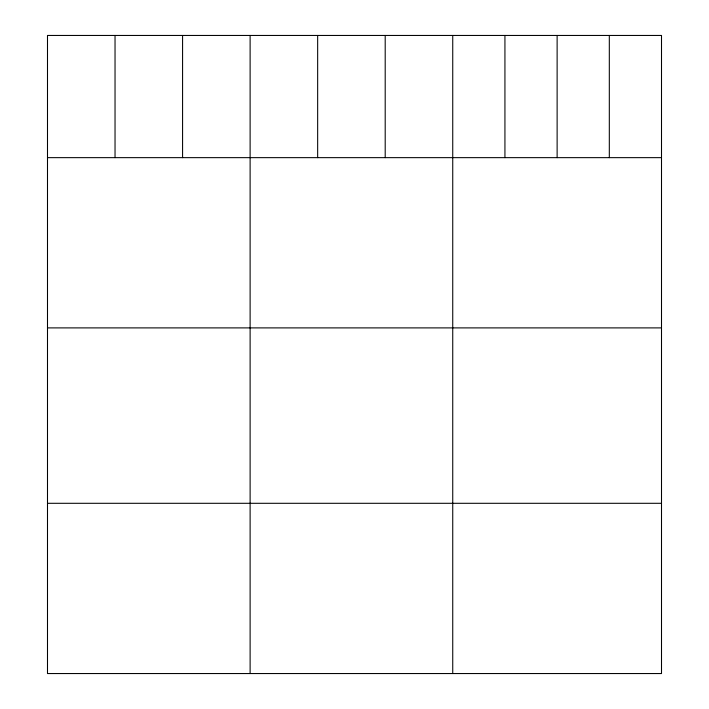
<?xml version="1.0" encoding="UTF-8"?>
<svg xmlns="http://www.w3.org/2000/svg" width="709" height="709" viewBox="0 0 709 709"><rect width="100%" height="100%" fill="white"/><g stroke="black" fill="none" stroke-linecap="round" stroke-linejoin="round"><path stroke-width="1.06" d="M661.506 157.646L661.506 673.55L47.494 673.55L47.494 35.45L661.506 35.45L661.506 157.646L47.494 157.646M47.494 327.895L661.506 327.895M47.494 503.301L661.506 503.301M609.315 35.45L609.315 157.646M557.123 35.45L557.123 157.646M504.932 35.45L504.932 157.646M452.741 35.45L452.741 673.55M385.2 35.45L385.2 157.646M317.659 35.45L317.659 157.646M250.117 35.45L250.117 673.55M182.576 35.45L182.576 157.646M115.035 35.45L115.035 157.646"/></g></svg>
